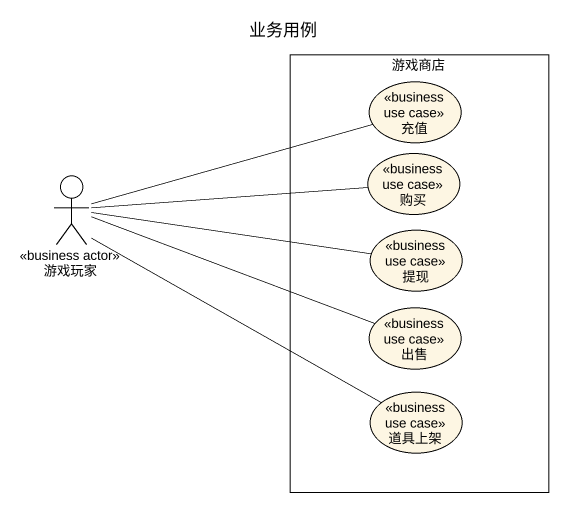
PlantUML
@startuml
title 业务用例
rectangle 游戏商店 {
  usecase 充值 <<business use case>>
  usecase 购买 <<business use case>>
  usecase 提现 <<business use case>>
  usecase 出售 <<business use case>>
  usecase 道具上架 <<business use case>>
}
actor 游戏玩家 <<business actor>>
游戏玩家 -right- 充值
游戏玩家 -right- 购买
游戏玩家 -right- 提现
游戏玩家 -right- 出售
游戏玩家 -right- 道具上架
@enduml
